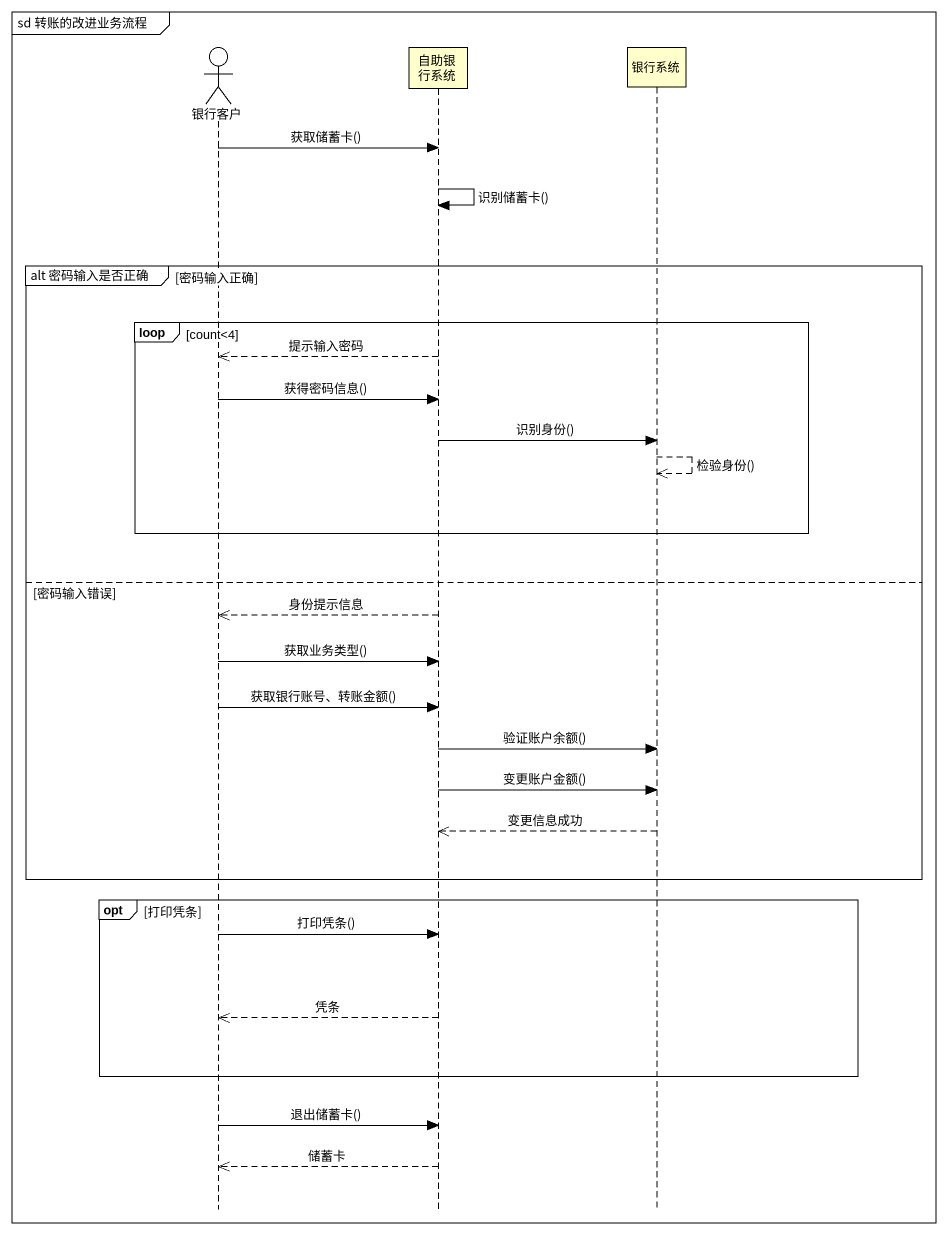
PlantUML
@startuml
mainframe sd 转账的改进业务流程
hide footbox
actor 银行客户
participant 自助银行系统
participant 银行系统

银行客户 -> 自助银行系统 : 获取储蓄卡()
自助银行系统 -> 自助银行系统 : 识别储蓄卡()
group alt 密码输入是否正确 [密码输入正确]
  loop count<4
    自助银行系统 -->> 银行客户 : 提示输入密码
    银行客户 -> 自助银行系统 : 获得密码信息()
    自助银行系统 -> 银行系统 : 识别身份()
    银行系统 -->> 银行系统 : 检验身份()
  end
else 密码输入错误
  自助银行系统 -->> 银行客户 : 身份提示信息
  银行客户 -> 自助银行系统 : 获取业务类型()
  银行客户 -> 自助银行系统 : 获取银行账号、转账金额()
  自助银行系统 -> 银行系统 : 验证账户余额()
  自助银行系统 -> 银行系统 : 变更账户金额()
  银行系统 -->> 自助银行系统 : 变更信息成功
end
opt 打印凭条
  银行客户 -> 自助银行系统 : 打印凭条()
  自助银行系统 -->> 银行客户 : 凭条
end
银行客户 -> 自助银行系统 : 退出储蓄卡()
自助银行系统 -->> 银行客户 : 储蓄卡
@enduml
